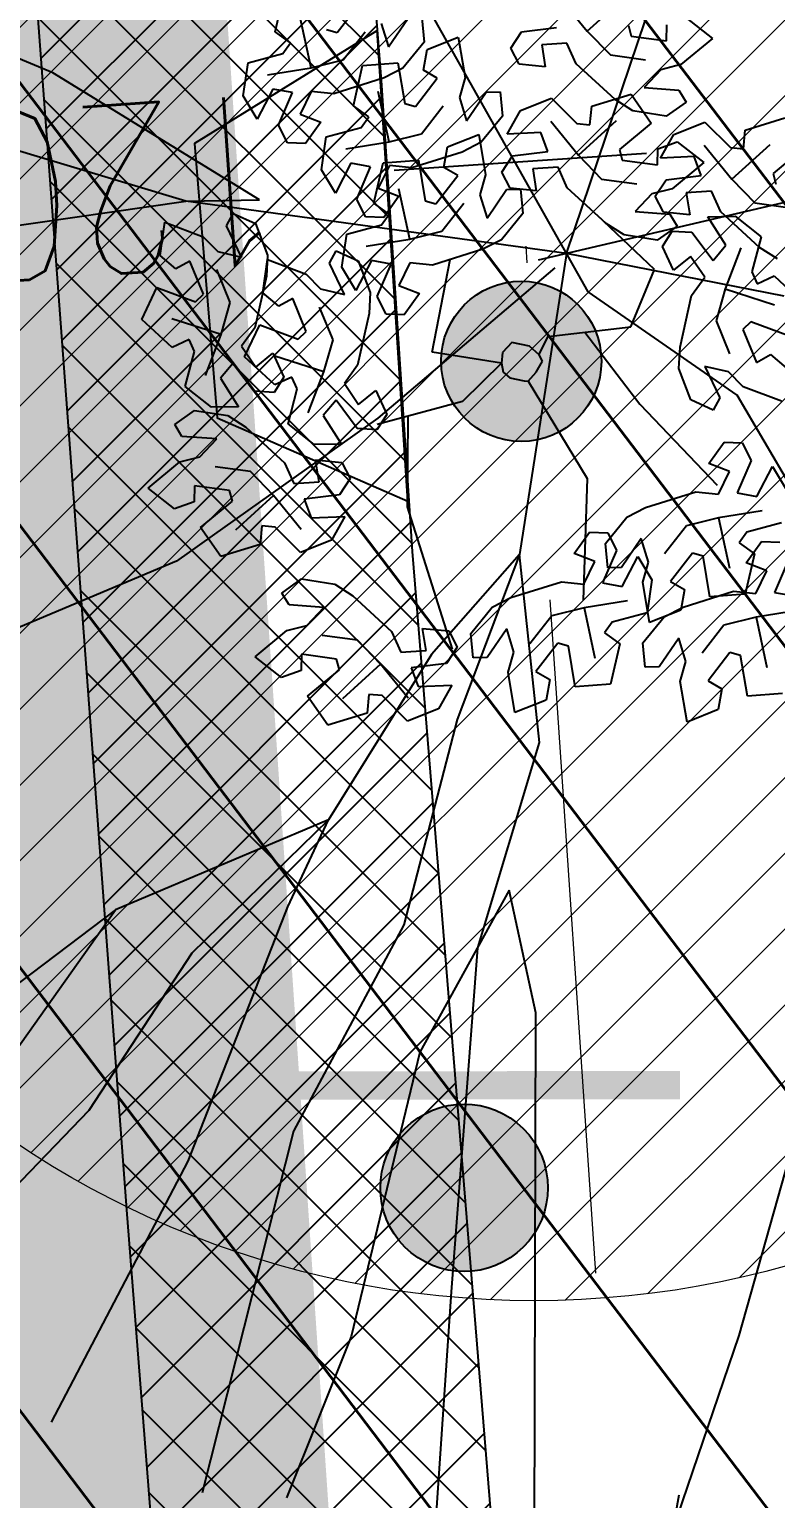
# Model space of a CAD drawing. Extents: x 352140 to 354978, y 6304672 to 6307963.
# Drawn here: x 352314.11 to 352318.53, y 6305454.77 to 6305463.47 of the extents above; entities that cross this region are included whole.
import ezdxf

# ---------------------------------------------------------------- set-up
doc = ezdxf.new("R2010")
doc.units = 0
for name, pattern in [('CONTINUOS', [0]), ('DASHDOTX2', [2, 1, -0.5, 0, -0.5]), ('DASHED', [19.05, 12.7, -6.35])]:
    doc.linetypes.add(name, pattern=pattern)
doc.layers.get('0').update_dxf_attribs({"linetype": 'CONTINUOUS'})
for name, color, linetype in [('00-S2_ALL AREA APORTANTES', 150, 'CONTINUOUS'), ('00_Demarc_Señal Proyectada', 1, 'CONTINUOUS'), ('01_Dem Ext_Vereda HC', 1, 'CONTINUOUS'), ('02_Geo ext_Acotamiento', 7, 'CONTINUOUS'), ('03_Pav ext_HCV', 34, 'CONTINUOUS'), ('03_Pav proy_Solera Tipo A', 1, 'CONTINUOUS'), ('1-ARBOLES TRONCO', 20, 'CONTINUOUS'), ('1-CALLE_NOMBRE', 6, 'CONTINUOUS'), ('1-JARDINERA', 7, 'CONTINUOUS'), ('2-ACHURADO PAVIMENTO HORMIGON 3', 8, 'CONTINUOUS'), ('Paisajismo', 253, 'CONTINUOUS'), ('Z-PLATANO ORIENTAL', 253, 'CONTINUOUS')]:
    doc.layers.add(name, color=color, linetype=linetype)
doc.layers.add('0_ASD_TOPOGRAFIA_ELEMENTOS', color=7, linetype='CONTINUOS', lineweight=5, true_color=0xbdbdbd)
doc.layers.add('EJE PROYECTADO', color=7, linetype='DASHDOTX2', lineweight=15)
doc.styles.add('A', font='arial.ttf', dxfattribs={"height": 2})
doc.styles.add('ROMANS', font='romans.shx', dxfattribs={"width": 0.75})
doc.dimstyles.new('Principal', dxfattribs={"dimscale": 0, "dimtxt": 2, "dimasz": 2, "dimexe": 1, "dimexo": 1, "dimtad": 1, "dimrnd": 0.05, "dimzin": 1, "dimtxsty": 'ROMANS', "dimcen": 2.5, "dimclrt": 2, "dimaunit": 2, "dimadec": 0, "dimazin": 0, "dimtfac": 1, "dimtmove": 0, "dimatfit": 3, "dimfxl": 1, "dimfxlon": 1, "dimarcsym": 0})

# ---------------------------------------------------------------- blocks, each defined once
blk = doc.blocks.new('MANZA')
at = {"layer": 'Z-PLATANO ORIENTAL', "color": 9, "linetype": 'Continuous', "true_color": 0xbdbdbd}
for p, q in [((-1.4885, 1.9289), (-1.4377, 2.1688)), ((-1.121, 1.9319), (-0.9944, 2.1007)), ((0.1933, 2.1623), (0.3608, 1.9629)), ((0.3608, 1.9629), (0.5837, 2.1718)), ((-1.2731, 1.719), (-1.3426, 2.0166)), ((-0.8169, 1.8504), (-0.7031, 2.0226)), ((-0.6206, 2.0258), (-0.6049, 1.8823)), ((0.8306, 1.9124), (0.8305, 2.0074)), ((0.9454, 2.0516), (1.1042, 1.9312)), ((-1.4885, 1.9289), (-1.4885, 1.9289)), ((-1.3966, 1.8661), (-1.4885, 1.9289)), ((-1.1844, 1.9489), (-1.121, 1.9319)), ((-1.0831, 1.7696), (-0.9563, 1.9384)), ((-0.8614, 1.9888), (-0.8169, 1.8504)), ((-0.5875, 1.8384), (-0.4038, 1.9157)), ((-0.4038, 1.9157), (-0.3596, 1.6758)), ((-0.0917, 1.8553), (-0.0293, 1.9534)), ((-0.0293, 1.9534), (0.1783, 1.9819)), ((-0.0293, 1.9534), (-0.0293, 1.9534)), ((0.3608, 1.9629), (0.4996, 1.8237)), ((0.6042, 2.001), (0.6211, 1.9376)), ((0.6211, 1.9376), (0.8306, 1.9124)), ((1.1042, 1.9312), (0.9186, 1.773)), ((-1.4409, 1.8021), (-1.3966, 1.8661)), ((-0.6049, 1.8823), (-0.7283, 1.7251)), ((-0.6067, 1.7167), (-0.5875, 1.8384)), ((-0.0409, 1.7602), (-0.0917, 1.8553)), ((0.241, 1.8899), (0.0922, 1.8775)), ((0.0922, 1.8775), (0.1145, 1.7476)), ((0.298, 1.7688), (0.241, 1.8899)), ((-1.6721, 1.5473), (-1.6467, 1.7432)), ((-1.6467, 1.7432), (-1.4409, 1.8021)), ((-1.2731, 1.719), (-1.0831, 1.7696)), ((-0.9675, 1.7375), (-0.7587, 1.7575)), ((-0.7587, 1.7575), (-0.7143, 1.5176)), ((0.1145, 1.7476), (-0.0409, 1.7602)), ((0.532, 1.5606), (0.298, 1.7688)), ((0.4996, 1.8237), (0.7091, 1.7982)), ((0.9186, 1.773), (0.8003, 1.7413)), ((-1.5295, 1.6737), (-1.2731, 1.719)), ((-0.8391, 1.6662), (-1.1364, 1.5676)), ((-1.0184, 1.4976), (-0.9675, 1.7375)), ((-0.7283, 1.7251), (-0.8391, 1.6662)), ((-0.6509, 1.5006), (-0.5243, 1.6694)), ((-0.5243, 1.6694), (-0.6067, 1.7167)), ((-0.3596, 1.6758), (-0.3913, 1.5575)), ((0.8003, 1.7413), (0.7026, 1.6335)), ((-1.4979, 1.5893), (-1.5866, 1.4104)), ((-1.3808, 1.5705), (-1.4979, 1.5893)), ((-1.4599, 1.3765), (-1.3808, 1.5705)), ((-1.2698, 1.5788), (-1.3334, 1.4438)), ((-1.1364, 1.5676), (-1.2698, 1.5788)), ((-0.803, 1.2877), (-0.8725, 1.5853)), ((-0.3468, 1.4191), (-0.233, 1.5913)), ((-0.233, 1.5913), (-0.1505, 1.5945)), ((-0.1505, 1.5945), (-0.1347, 1.451)), ((0.3937, 1.5185), (0.6269, 1.5944)), ((0.6269, 1.5944), (0.7486, 1.4235)), ((0.7026, 1.6335), (0.9087, 1.621)), ((0.9087, 1.621), (0.9527, 1.5512)), ((-1.5866, 1.4104), (-1.6721, 1.5473)), ((-1.0184, 1.4976), (-1.0184, 1.4976)), ((-0.9265, 1.4348), (-1.0184, 1.4976)), ((-0.7143, 1.5176), (-0.6509, 1.5006)), ((-0.613, 1.3383), (-0.4862, 1.507)), ((-0.3913, 1.5575), (-0.3468, 1.4191)), ((-0.1044, 1.3443), (-0.0285, 1.4867)), ((-0.0285, 1.4867), (0.1538, 1.5627)), ((0.1538, 1.5627), (0.3077, 1.4138)), ((0.3853, 1.4075), (0.3937, 1.5185)), ((0.3937, 1.5185), (0.3937, 1.5185)), ((0.6385, 1.4941), (0.532, 1.5606)), ((0.8363, 1.4658), (0.6385, 1.4941)), ((0.9527, 1.5512), (0.8363, 1.4658)), ((-1.3334, 1.4438), (-1.2098, 1.3982)), ((-1.2098, 1.3982), (-1.2984, 1.2698)), ((-0.9708, 1.3708), (-0.9265, 1.4348)), ((-0.1347, 1.451), (-0.2582, 1.2939)), ((0.1522, 1.4264), (0.3197, 1.227)), ((0.3077, 1.4138), (0.3853, 1.4075)), ((0.3197, 1.227), (0.5426, 1.436)), ((0.7486, 1.4235), (0.5631, 1.2651)), ((0.883, 1.3592), (1.0653, 1.4351)), ((1.0653, 1.4351), (1.2192, 1.2863)), ((1.3052, 1.391), (1.5384, 1.4669)), ((-1.4599, 1.3765), (-1.4599, 1.3765)), ((-1.4062, 1.2734), (-1.4599, 1.3765)), ((-1.202, 1.116), (-1.1766, 1.3119)), ((-1.1766, 1.3119), (-0.9708, 1.3708)), ((-0.803, 1.2877), (-0.613, 1.3383)), ((-0.4568, 1.2636), (-0.2731, 1.3409)), ((-0.2731, 1.3409), (-0.2289, 1.101)), ((0.095, 1.3569), (-0.1044, 1.3443)), ((0.1372, 1.246), (0.095, 1.3569)), ((0.7894, 1.2715), (0.9043, 1.3157)), ((0.8072, 1.2167), (0.883, 1.3592)), ((0.9043, 1.3157), (1.0631, 1.1953)), ((1.2312, 1.0994), (1.4541, 1.3084)), ((1.2968, 1.28), (1.3052, 1.391)), ((1.3052, 1.391), (1.3052, 1.391)), ((-1.2984, 1.2698), (-1.4062, 1.2734)), ((-1.0594, 1.2424), (-0.803, 1.2877)), ((-0.369, 1.2348), (-0.6663, 1.1363)), ((-0.476, 1.1419), (-0.4568, 1.2636)), ((-0.2582, 1.2939), (-0.369, 1.2348)), ((-0.0704, 1.2175), (0.1372, 1.246)), ((0.3197, 1.227), (0.4585, 1.0878)), ((0.5631, 1.2651), (0.58, 1.2017)), ((0.7895, 1.1765), (0.7894, 1.2715)), ((1.0065, 1.2293), (0.8072, 1.2167)), ((1.0487, 1.1185), (1.0065, 1.2293)), ((1.0638, 1.2989), (1.2312, 1.0994)), ((1.2192, 1.2863), (1.2968, 1.28)), ((1.6601, 1.296), (1.4746, 1.1375)), ((-1.0278, 1.1581), (-1.1165, 0.9791)), ((-0.9107, 1.1392), (-1.0278, 1.1581)), ((-0.9898, 0.9452), (-0.9107, 1.1392)), ((-0.8877, 0.9227), (-0.8369, 1.1627)), ((-0.7997, 1.1475), (-0.8633, 1.0125)), ((-0.8369, 1.1627), (-0.628, 1.1826)), ((-0.6663, 1.1363), (-0.7997, 1.1475)), ((-0.628, 1.1826), (-0.5836, 0.9427)), ((-0.3936, 1.0945), (-0.476, 1.1419)), ((-0.1328, 1.1194), (-0.0704, 1.2175)), ((-0.0704, 1.2175), (-0.0704, 1.2175)), ((0.1999, 1.1541), (0.0511, 1.1416)), ((0.0511, 1.1416), (0.0734, 1.0117)), ((0.2569, 1.0329), (0.1999, 1.1541)), ((0.58, 1.2017), (0.7895, 1.1765)), ((1.0631, 1.1953), (0.8775, 1.0371)), ((1.4746, 1.1375), (1.4916, 1.0742)), ((-1.1165, 0.9791), (-1.202, 1.116)), ((-0.5202, 0.9257), (-0.3936, 1.0945)), ((-0.2289, 1.101), (-0.2606, 0.9827)), ((-0.082, 1.0243), (-0.1328, 1.1194)), ((0.4585, 1.0878), (0.668, 1.0623)), ((0.7787, 0.9919), (0.8411, 1.0899)), ((0.8411, 1.0899), (1.0487, 1.1185)), ((0.8411, 1.0899), (0.8411, 1.0899)), ((1.2312, 1.0994), (1.37, 0.9602)), ((-0.8633, 1.0125), (-0.7397, 0.9668)), ((-0.7397, 0.9668), (-0.8283, 0.8385)), ((-0.6723, 0.7129), (-0.7418, 1.0104)), ((-0.2606, 0.9827), (-0.2161, 0.8442)), ((-0.2161, 0.8442), (-0.1023, 1.0165)), ((-0.1023, 1.0165), (-0.0198, 1.0197)), ((0.0734, 1.0117), (-0.082, 1.0243)), ((-0.0198, 1.0197), (-0.0041, 0.8761)), ((0.4908, 0.8248), (0.2569, 1.0329)), ((0.7592, 1.0054), (0.6615, 0.8976)), ((0.8775, 1.0371), (0.7592, 1.0054)), ((0.8295, 0.8967), (0.7787, 0.9919)), ((1.1114, 1.0265), (0.9627, 1.0141)), ((0.9627, 1.0141), (0.985, 0.8842)), ((1.1684, 0.9054), (1.1114, 1.0265)), ((1.37, 0.9602), (1.5795, 0.9348)), ((-0.9898, 0.9452), (-0.9898, 0.9452)), ((-0.9361, 0.8421), (-0.9898, 0.9452)), ((-0.7958, 0.86), (-0.8877, 0.9227)), ((-0.8877, 0.9227), (-0.8877, 0.9227)), ((-0.5836, 0.9427), (-0.5202, 0.9257)), ((-0.4823, 0.7635), (-0.3555, 0.9322)), ((-0.0041, 0.8761), (-0.1275, 0.719)), ((0.7814, 0.5566), (0.4386, 0.8715)), ((0.6615, 0.8976), (0.8676, 0.8852)), ((0.985, 0.8842), (0.8295, 0.8967)), ((0.8676, 0.8852), (0.9116, 0.8153)), ((1.0921, 0.8738), (1.2534, 0.8794)), ((1.2026, 0.7075), (1.0921, 0.8738)), ((1.4024, 0.6972), (1.1684, 0.9054)), ((1.2534, 0.8794), (1.4103, 0.7594)), ((-2.1502, 0.5925), (-2.1253, 0.7902)), ((-2.1253, 0.7902), (-1.8955, 0.7085)), ((-1.759, 0.7759), (-1.7205, 0.8489)), ((-1.7205, 0.8489), (-1.5884, 0.7908)), ((-1.5884, 0.7908), (-1.514, 0.6054)), ((-1.0459, 0.7371), (-0.8401, 0.7959)), ((-0.8283, 0.8385), (-0.9361, 0.8421)), ((-0.8401, 0.7959), (-0.7958, 0.86)), ((0.5974, 0.7583), (0.4908, 0.8248)), ((0.9116, 0.8153), (0.7952, 0.7299)), ((0.8262, 0.6945), (0.8831, 0.786)), ((0.8831, 0.786), (0.9993, 0.781)), ((-1.8955, 0.7085), (-1.8089, 0.6219)), ((-1.6668, 0.5913), (-1.759, 0.7759)), ((-1.0713, 0.5412), (-1.0459, 0.7371)), ((-0.9287, 0.6676), (-0.6723, 0.7129)), ((-0.6723, 0.7129), (-0.4823, 0.7635)), ((-0.1275, 0.719), (-0.2383, 0.66)), ((0.7952, 0.7299), (0.5974, 0.7583)), ((0.9993, 0.781), (1.1278, 0.6155)), ((0.9993, 0.781), (0.9993, 0.781)), ((1.1278, 0.6155), (1.2026, 0.7075)), ((1.4103, 0.7594), (1.3584, 0.5517)), ((1.5089, 0.6307), (1.4024, 0.6972)), ((-1.8089, 0.6219), (-1.6668, 0.5913)), ((-1.1462, 0.5643), (-1.1077, 0.6373)), ((-1.1077, 0.6373), (-0.9755, 0.5792)), ((-0.2383, 0.66), (-0.5356, 0.5615)), ((0.893, 0.5536), (0.8262, 0.6945)), ((0.9943, 0.6378), (0.893, 0.5536)), ((1.0795, 0.5152), (0.9943, 0.6378)), ((1.2915, 0.6926), (1.2025, 0.4479)), ((-2.0545, 0.515), (-2.1502, 0.5925)), ((-1.9723, 0.5626), (-2.0545, 0.515)), ((-1.8894, 0.3686), (-1.9723, 0.5626)), ((-1.5374, 0.3809), (-1.5125, 0.5786)), ((-1.514, 0.6054), (-1.5183, 0.4799)), ((-1.5125, 0.5786), (-1.2827, 0.4969)), ((-1.0539, 0.3797), (-1.1462, 0.5643)), ((-0.9858, 0.4043), (-1.0713, 0.5412)), ((-0.8971, 0.5832), (-0.9858, 0.4043)), ((-0.9755, 0.5792), (-0.9012, 0.3938)), ((-0.78, 0.5643), (-0.8971, 0.5832)), ((-0.8591, 0.3703), (-0.78, 0.5643)), ((-0.669, 0.5727), (-0.7326, 0.4376)), ((-0.5356, 0.5615), (-0.669, 0.5727)), ((-0.5283, 0.0453), (-0.4301, 0.5964)), ((0.6468, 0.2156), (0.7814, 0.5566)), ((1.3584, 0.5517), (1.3917, 0.4814)), ((1.3917, 0.4814), (1.492, 0.5296)), ((1.492, 0.5296), (1.6744, 0.3656)), ((1.492, 0.5296), (1.492, 0.5296)), ((-1.7299, 0.3203), (-1.8126, 0.5145)), ((-1.5183, 0.4799), (-1.5816, 0.1732)), ((-1.2827, 0.4969), (-1.1961, 0.4103)), ((-0.7326, 0.4376), (-0.609, 0.392)), ((1.0031, 0.4052), (1.0795, 0.5152)), ((1.2025, 0.4479), (1.1514, 0.2581)), ((1.2025, 0.4479), (1.495, 0.3594)), ((-2.2529, 0.2129), (-2.1658, 0.4037)), ((-2.1658, 0.4037), (-1.9358, 0.3222)), ((-1.9358, 0.3222), (-1.8894, 0.3686)), ((-1.4416, 0.3034), (-1.5374, 0.3809)), ((-1.3594, 0.351), (-1.4416, 0.3034)), ((-1.2765, 0.157), (-1.3594, 0.351)), ((-1.1961, 0.4103), (-1.0539, 0.3797)), ((-0.9012, 0.3938), (-0.9055, 0.2683)), ((-0.8054, 0.2672), (-0.8591, 0.3703)), ((-0.8591, 0.3703), (-0.8591, 0.3703)), ((-0.609, 0.392), (-0.6976, 0.2636)), ((0.9398, 0.0986), (1.0031, 0.4052)), ((-1.7811, 0.1305), (-1.7299, 0.3203)), ((-1.1171, 0.1087), (-1.1998, 0.3029)), ((-0.9055, 0.2683), (-0.9688, -0.0384)), ((-0.6976, 0.2636), (-0.8054, 0.2672)), ((-2.0705, 0.0488), (-2.2529, 0.2129)), ((-1.7811, 0.1305), (-2.0735, 0.2191)), ((-1.6401, 0.0013), (-1.5529, 0.1921)), ((-1.5529, 0.1921), (-1.3229, 0.1107)), ((0.1572, 0.15), (0.6468, 0.2156)), ((0.3753, 0.1792), (0.708, -0.2434)), ((1.1514, 0.2581), (1.2341, 0.0639)), ((1.3572, 0.2562), (1.3108, 0.2098)), ((1.3108, 0.2098), (1.3937, 0.0158)), ((1.5872, 0.1747), (1.3572, 0.2562)), ((-1.9703, 0.0971), (-2.0705, 0.0488)), ((-1.9369, 0.0267), (-1.9703, 0.0971)), ((-1.8701, -0.1142), (-1.7811, 0.1305)), ((-1.5816, 0.1732), (-1.6581, 0.0632)), ((-1.3229, 0.1107), (-1.2765, 0.157)), ((-1.1682, -0.0811), (-1.1171, 0.1087)), ((-0.0569, 0.1111), (-0.1111, 0.0515)), ((0.0471, 0.0912), (-0.0569, 0.1111)), ((0.105, 0.0406), (0.0471, 0.0912)), ((0.1048, 0.0403), (0.1572, 0.15)), ((0.9355, -0.0269), (0.9398, 0.0986)), ((-2.0705, 0.0488), (-2.0705, 0.0488)), ((-1.9889, -0.181), (-1.9369, 0.0267)), ((-1.6581, 0.0632), (-1.5729, -0.0594)), ((-1.4577, -0.1628), (-1.6401, 0.0013)), ((-1.5729, -0.0594), (-1.4716, 0.0249)), ((-1.4716, 0.0249), (-1.4047, -0.116)), ((-1.1682, -0.0811), (-1.4607, 0.0075)), ((-0.1157, -0.0121), (-0.5283, 0.0453)), ((-0.1111, 0.0515), (-0.1157, -0.0121)), ((0.0906, -0.0636), (0.1269, 0.0026)), ((0.1269, 0.0026), (0.105, 0.0406)), ((1.3937, 0.0158), (1.4759, 0.0634)), ((1.4759, 0.0634), (1.5717, -0.014)), ((-1.7063, -0.0371), (-1.7812, -0.129)), ((-1.5778, -0.2026), (-1.7063, -0.0371)), ((-1.2572, -0.3258), (-1.1682, -0.0811)), ((-0.9688, -0.0384), (-1.0452, -0.1483)), ((-0.1157, -0.0121), (-0.3446, -0.2434)), ((-0.1157, -0.0121), (-0.1055, -0.0659)), ((-0.1055, -0.0659), (-0.0655, -0.0987)), ((0.0436, -0.1171), (0.0906, -0.0636)), ((1.0098, -0.2124), (0.9355, -0.0269)), ((1.0882, -0.0128), (1.1805, -0.1975)), ((1.2304, -0.0435), (1.0882, -0.0128)), ((1.317, -0.1301), (1.2304, -0.0435)), ((-1.7812, -0.129), (-1.6706, -0.2954)), ((-1.4047, -0.116), (-1.4617, -0.2076)), ((-1.3574, -0.1145), (-1.4577, -0.1628)), ((-1.4577, -0.1628), (-1.4577, -0.1628)), ((-1.3241, -0.1849), (-1.3574, -0.1145)), ((-1.0452, -0.1483), (-0.96, -0.271)), ((-0.0655, -0.0987), (0.0186, -0.1148)), ((0.0186, -0.1148), (0.0436, -0.1171)), ((0.0436, -0.1171), (0.4018, -0.6891)), ((1.5468, -0.2117), (1.317, -0.1301)), ((-1.8319, -0.3009), (-1.9889, -0.181)), ((-1.5778, -0.2026), (-1.5778, -0.2026)), ((-1.4617, -0.2076), (-1.5778, -0.2026)), ((-1.376, -0.3926), (-1.3241, -0.1849)), ((-1.0935, -0.2486), (-1.1683, -0.3406)), ((-0.965, -0.4142), (-1.0935, -0.2486)), ((-0.96, -0.271), (-0.8587, -0.1867)), ((-0.8587, -0.1867), (-0.7919, -0.3276)), ((-0.3446, -0.2434), (-0.8466, -0.3875)), ((0.708, -0.2434), (1.173, -0.7153)), ((1.142, -0.2705), (1.0098, -0.2124)), ((1.1805, -0.1975), (1.142, -0.2705)), ((-2.0471, -0.4067), (-1.9307, -0.3212)), ((-1.9307, -0.3212), (-1.7329, -0.3496)), ((-1.6706, -0.2954), (-1.8319, -0.3009)), ((-1.1683, -0.3406), (-1.0578, -0.5069)), ((-0.7919, -0.3276), (-0.8488, -0.4192)), ((-0.6657, -0.3356), (-0.6628, -0.8727)), ((-2.0031, -0.4765), (-2.0471, -0.4067)), ((-1.7329, -0.3496), (-1.6264, -0.4161)), ((-1.6264, -0.4161), (-1.3924, -0.6242)), ((-1.2191, -0.5125), (-1.376, -0.3926)), ((-0.965, -0.4142), (-0.965, -0.4142)), ((-0.8488, -0.4192), (-0.965, -0.4142)), ((-1.797, -0.4889), (-2.0031, -0.4765)), ((-1.8947, -0.5967), (-1.797, -0.4889)), ((-1.0578, -0.5069), (-1.2191, -0.5125)), ((1.1213, -0.5874), (1.21, -0.459)), ((1.21, -0.459), (1.3177, -0.4626)), ((1.3177, -0.4626), (1.3715, -0.5657)), ((-2.013, -0.6284), (-1.8947, -0.5967)), ((-1.2089, -0.6031), (-1.0535, -0.6156)), ((-1.1866, -0.7329), (-1.2089, -0.6031)), ((1.245, -0.633), (1.1213, -0.5874)), ((1.3715, -0.5657), (1.2924, -0.7597)), ((1.3715, -0.5657), (1.3715, -0.5657)), ((1.4094, -0.7786), (1.4982, -0.5996)), ((1.4982, -0.5996), (1.5837, -0.7365)), ((-2.1986, -0.7866), (-2.013, -0.6284)), ((-1.594, -0.6791), (-1.8035, -0.6536)), ((-1.4552, -0.8183), (-1.594, -0.6791)), ((-1.3924, -0.6242), (-1.3354, -0.7454)), ((-1.0535, -0.6156), (-1.0027, -0.7107)), ((0.4018, -0.6891), (0.3898, -1.4103)), ((1.1814, -0.768), (1.245, -0.633)), ((-1.925, -0.7678), (-1.9249, -0.8628)), ((-1.7155, -0.793), (-1.925, -0.7678)), ((-1.3354, -0.7454), (-1.1866, -0.7329)), ((-1.0027, -0.7107), (-1.0651, -0.8088)), ((0.7507, -0.8554), (1.0479, -0.7568)), ((1.0479, -0.7568), (1.1814, -0.768)), ((1.2924, -0.7597), (1.4094, -0.7786)), ((-2.0398, -0.907), (-2.1986, -0.7866)), ((-1.9249, -0.8628), (-2.0398, -0.907)), ((-1.8841, -1.0149), (-1.6986, -0.8564)), ((-1.6986, -0.8564), (-1.7155, -0.793)), ((-1.4552, -0.8183), (-1.6781, -1.0273)), ((-1.2877, -1.0177), (-1.4552, -0.8183)), ((-1.0651, -0.8088), (-1.2727, -0.8373)), ((-1.2727, -0.8373), (-1.2305, -0.9482)), ((-1.0651, -0.8088), (-1.0651, -0.8088)), ((0.6399, -0.9144), (0.7507, -0.8554)), ((1.4411, -0.8629), (1.1846, -0.9082)), ((-1.2305, -0.9482), (-1.0311, -0.9356)), ((-1.0311, -0.9356), (-1.107, -1.078)), ((-0.6628, -0.8727), (-0.3814, -1.7122)), ((0.5164, -1.0715), (0.6399, -0.9144)), ((1.1846, -0.9082), (0.9947, -0.9588)), ((1.1846, -0.9082), (1.2542, -1.2058)), ((1.5583, -0.9324), (1.3524, -0.9913)), ((-1.7624, -1.1857), (-1.8841, -1.0149)), ((-1.5208, -0.9989), (-1.5292, -1.1098)), ((-1.4432, -1.0052), (-1.5208, -0.9989)), ((-1.2893, -1.154), (-1.4432, -1.0052)), ((0.3322, -1.1334), (0.4208, -1.005)), ((0.4208, -1.005), (0.5286, -1.0086)), ((0.5286, -1.0086), (0.5823, -1.1117)), ((0.7284, -1.0396), (0.6147, -1.2118)), ((0.773, -1.178), (0.7284, -1.0396)), ((0.9947, -0.9588), (0.8678, -1.1275)), ((1.3524, -0.9913), (1.3082, -1.0553)), ((1.3526, -1.1728), (1.4412, -1.0445)), ((1.4412, -1.0445), (1.549, -1.048)), ((-1.5292, -1.1098), (-1.7624, -1.1857)), ((-1.5292, -1.1098), (-1.5292, -1.1098)), ((-1.107, -1.078), (-1.2893, -1.154)), ((0.5823, -1.1117), (0.5032, -1.3057)), ((0.5322, -1.215), (0.5164, -1.0715)), ((0.5823, -1.1117), (0.5823, -1.1117)), ((1.0326, -1.1211), (0.906, -1.2899)), ((1.0959, -1.1381), (1.0326, -1.1211)), ((1.3082, -1.0553), (1.4001, -1.1181)), ((1.4001, -1.1181), (1.3492, -1.358)), ((1.4001, -1.1181), (1.4001, -1.1181)), ((0.4558, -1.179), (0.3322, -1.1334)), ((0.3922, -1.3141), (0.4558, -1.179)), ((0.6147, -1.2118), (0.5322, -1.215)), ((0.6203, -1.3246), (0.7091, -1.1457)), ((0.7091, -1.1457), (0.7945, -1.2826)), ((0.7413, -1.2963), (0.773, -1.178)), ((1.1404, -1.378), (1.0959, -1.1381)), ((1.4762, -1.2185), (1.3526, -1.1728)), ((1.4126, -1.3535), (1.4762, -1.2185)), ((1.6027, -1.1511), (1.5236, -1.3452)), ((-0.0384, -1.4014), (0.2588, -1.3029)), ((0.2588, -1.3029), (0.3922, -1.3141)), ((0.5032, -1.3057), (0.6203, -1.3246)), ((0.7855, -1.5362), (0.7413, -1.2963)), ((0.7945, -1.2826), (0.7692, -1.4785)), ((0.906, -1.2899), (0.9883, -1.3372)), ((-1.3971, -1.3958), (-1.2806, -1.3104)), ((-1.2806, -1.3104), (-1.0828, -1.3388)), ((-1.0828, -1.3388), (-0.9763, -1.4053)), ((0.9883, -1.3372), (0.9691, -1.4589)), ((0.982, -1.4408), (1.2792, -1.3423)), ((1.3492, -1.358), (1.1404, -1.378)), ((1.2792, -1.3423), (1.4126, -1.3535)), ((1.5236, -1.3452), (1.6407, -1.364)), ((-1.353, -1.4657), (-1.3971, -1.3958)), ((-1.147, -1.4781), (-1.353, -1.4657)), ((-1.2446, -1.5859), (-1.147, -1.4781)), ((-0.9763, -1.4053), (-0.7424, -1.6134)), ((-0.2727, -1.6175), (-0.1493, -1.4604)), ((-0.1493, -1.4604), (-0.0384, -1.4014)), ((0.3955, -1.4543), (0.2055, -1.5049)), ((0.6519, -1.409), (0.3955, -1.4543)), ((0.3955, -1.4543), (0.465, -1.7518)), ((0.7692, -1.4785), (0.5633, -1.5373)), ((0.9691, -1.4589), (0.7855, -1.5362)), ((0.8711, -1.4998), (0.982, -1.4408)), ((1.6723, -1.4484), (1.4159, -1.4937)), ((0.2055, -1.5049), (0.0787, -1.6736)), ((0.5633, -1.5373), (0.519, -1.6014)), ((0.7477, -1.6569), (0.8711, -1.4998)), ((1.226, -1.5443), (1.0991, -1.713)), ((1.4159, -1.4937), (1.226, -1.5443)), ((1.4159, -1.4937), (1.4854, -1.7912)), ((-1.5486, -1.7758), (-1.363, -1.6176)), ((-1.363, -1.6176), (-1.2446, -1.5859)), ((-0.9439, -1.6683), (-1.1535, -1.6428)), ((-0.7424, -1.6134), (-0.6854, -1.7346)), ((-0.5589, -1.5922), (-0.4034, -1.6048)), ((-0.5366, -1.7221), (-0.5589, -1.5922)), ((-0.4034, -1.6048), (-0.3526, -1.6999)), ((-0.257, -1.7611), (-0.2727, -1.6175)), ((-0.0607, -1.5856), (-0.1745, -1.7579)), ((-0.0162, -1.7241), (-0.0607, -1.5856)), ((0.519, -1.6014), (0.611, -1.6641)), ((0.9597, -1.6251), (0.8459, -1.7973)), ((1.0043, -1.7635), (0.9597, -1.6251)), ((-0.8052, -1.8075), (-0.9439, -1.6683)), ((-0.6854, -1.7346), (-0.5366, -1.7221)), ((-0.3526, -1.6999), (-0.4151, -1.798)), ((-0.0479, -1.8424), (-0.0162, -1.7241)), ((0.2434, -1.6671), (0.1168, -1.8359)), ((0.3068, -1.6841), (0.2434, -1.6671)), ((0.3513, -1.924), (0.3068, -1.6841)), ((0.611, -1.6641), (0.5601, -1.9041)), ((0.611, -1.6641), (0.611, -1.6641)), ((0.7634, -1.8005), (0.7477, -1.6569)), ((1.2638, -1.7065), (1.1372, -1.8753)), ((1.3272, -1.7235), (1.2638, -1.7065)), ((1.3717, -1.9635), (1.3272, -1.7235)), ((-1.3898, -1.8962), (-1.5486, -1.7758)), ((-1.275, -1.757), (-1.2748, -1.852)), ((-1.0655, -1.7822), (-1.275, -1.757)), ((-1.0485, -1.8456), (-1.0655, -1.7822)), ((-0.8052, -1.8075), (-1.0281, -2.0165)), ((-0.6377, -2.0069), (-0.8052, -1.8075)), ((-0.4151, -1.798), (-0.6227, -1.8265)), ((-0.6227, -1.8265), (-0.5804, -1.9373)), ((-0.4151, -1.798), (-0.4151, -1.798)), ((-0.1745, -1.7579), (-0.257, -1.7611)), ((0.8459, -1.7973), (0.7634, -1.8005)), ((0.9726, -1.8818), (1.0043, -1.7635)), ((-1.2748, -1.852), (-1.3898, -1.8962)), ((-1.2341, -2.004), (-1.0485, -1.8456)), ((-0.0037, -2.0822), (-0.0479, -1.8424)), ((0.1168, -1.8359), (0.1992, -1.8833)), ((0.1992, -1.8833), (0.18, -2.0049)), ((0.5601, -1.9041), (0.3513, -1.924)), ((1.0167, -2.1217), (0.9726, -1.8818)), ((1.1372, -1.8753), (1.2196, -1.9227)), ((-0.8708, -1.988), (-0.8791, -2.099)), ((-0.7932, -1.9943), (-0.8708, -1.988)), ((-0.6393, -2.1432), (-0.7932, -1.9943)), ((-0.5804, -1.9373), (-0.3811, -1.9247)), ((-0.3811, -1.9247), (-0.4569, -2.0672)), ((1.2196, -1.9227), (1.2004, -2.0444)), ((1.5805, -1.9435), (1.3717, -1.9635)), ((-1.1124, -2.1749), (-1.2341, -2.004)), ((-0.4569, -2.0672), (-0.6393, -2.1432)), ((0.18, -2.0049), (-0.0037, -2.0822)), ((1.2004, -2.0444), (1.0167, -2.1217)), ((-0.8791, -2.099), (-1.1124, -2.1749)), ((-0.8791, -2.099), (-0.8791, -2.099))]:
    blk.add_line(p, q, dxfattribs=at)
blk = doc.blocks.new('*U869')
h = blk.add_hatch(color=256)
edge = h.paths.add_edge_path()
edge.add_ellipse((0, 0), major_axis=(-0.419, 0.419), ratio=1, start_angle=0, end_angle=360)
at = {"const_width": 0.2}
blk.add_lwpolyline([(-1.528, -0.727), (1.686, -0.723)], dxfattribs=at)
blk.add_ellipse((0, 0), major_axis=(-0.419, 0.419), ratio=1, start_param=3.927291289987745, end_param=10.21047659716733)
blk = doc.blocks.new('*U962')
at = {"layer": 'EJE PROYECTADO', "color": 7, "linetype": 'DASHDOTX2', "lineweight": 15, "ltscale": 4}
blk.add_line((352325.1597, 6305342.9648), (352312.3405, 6305531.4767), dxfattribs=at)
blk = doc.blocks.new('sta_tic')
blk.add_line((0, -1.5), (0, 1.5))
blk = doc.blocks.new('*D1320')
at = {"layer": '02_Geo ext_Acotamiento', "color": 0, "lineweight": -2, "transparency": 16777216}
for p, q in [((352312.4343, 6305482.1201), (352311.4366, 6305482.0523)), ((352319.4276, 6305371.9119), (352312.0033, 6305481.0885)), ((352319.9943, 6305370.9482), (352318.9966, 6305370.8803))]:
    blk.add_line(p, q, dxfattribs=at)
at = {"layer": '02_Geo ext_Acotamiento', "color": 0, "transparency": 16777216}
for points in [[(352312.1696, 6305481.0998), (352311.837, 6305481.0772), (352311.9355, 6305482.0862)], [(352319.5939, 6305371.9232), (352319.2613, 6305371.9006), (352319.4954, 6305370.9142)]]:
    blk.add_solid(points, dxfattribs=at)
at = {"layer": '02_Geo ext_Acotamiento', "color": 2, "transparency": 16777216, "insert": (352316.6211, 6305426.5618), "char_height": 1, "attachment_point": 5, "rotation": 273.89026, "style": 'ROMANS'}
blk.add_mtext('111,45', dxfattribs=at)
blk = doc.blocks.new('*D1321')
at = {"layer": '02_Geo ext_Acotamiento', "color": 0, "lineweight": -2, "transparency": 16777216}
for p, q in [((352318.2701, 6305482.558), (352318.8787, 6305482.5994)), ((352324.3884, 6305394.2065), (352318.4477, 6305481.5678)), ((352324.3465, 6305393.2013), (352324.9551, 6305393.2427))]:
    blk.add_line(p, q, dxfattribs=at)
at = {"layer": '02_Geo ext_Acotamiento', "color": 0, "transparency": 16777216}
for points in [[(352318.614, 6305481.5791), (352318.2814, 6305481.5565), (352318.3798, 6305482.5655)], [(352324.5547, 6305394.2178), (352324.2221, 6305394.1952), (352324.4563, 6305393.2088)]]:
    blk.add_solid(points, dxfattribs=at)
at = {"layer": '02_Geo ext_Acotamiento', "color": 2, "transparency": 16777216, "insert": (352322.3237, 6305437.9487), "char_height": 1, "attachment_point": 5, "rotation": 273.89023, "style": 'ROMANS'}
blk.add_mtext('89,55', dxfattribs=at)
blk = doc.blocks.new('1.0 - LO RECABARREN LOTEO PARQUE - VEGETACION EXISTENTE ETAPA MUNICIPAL__2024')
at = {"layer": 'Paisajismo'}
for p, q in [((352317.2918, 6305462.1467), (352318.0051, 6305464.2566)), ((352317.4196, 6305461.9195), (352316.3674, 6305463.7895)), ((352314.2474, 6305463.2165), (352313.4664, 6305463.5409)), ((352315.4723, 6305462.4642), (352314.2474, 6305463.2165)), ((352315.0366, 6305462.456), (352313.819, 6305462.8207)), ((352317.1255, 6305462.1078), (352319.8255, 6305462.7403)), ((352313.8775, 6305462.2888), (352315.0366, 6305462.456)), ((352315.0366, 6305462.456), (352315.4723, 6305462.4642)), ((352317.2918, 6305462.1467), (352315.0366, 6305462.456)), ((352317.2918, 6305462.1467), (352317.0132, 6305460.3611)), ((352318.5824, 6305461.893), (352317.2918, 6305462.1467)), ((352317.2233, 6305462.0612), (352316.1747, 6305461.1691)), ((352318.3029, 6305461.3062), (352317.4196, 6305461.9195)), ((352319.2035, 6305459.7725), (352318.3029, 6305461.3062)), ((352316.1747, 6305461.1691), (352314.98, 6305460.3227)), ((352317.0132, 6305460.3611), (352316.4917, 6305459.7698)), ((352317.0132, 6305460.3611), (352316.6442, 6305459.385)), ((352317.0132, 6305460.3611), (352317.0132, 6305460.3611)), ((352317.1311, 6305459.2488), (352317.0132, 6305460.3611)), ((352314.98, 6305460.3227), (352314.0191, 6305459.9169)), ((352316.4917, 6305459.7698), (352315.8807, 6305458.7891)), ((352316.6442, 6305459.385), (352316.3282, 6305458.1675)), ((352316.7667, 6305458.0304), (352317.1311, 6305459.2488)), ((352315.8807, 6305458.7891), (352314.6195, 6305458.2553)), ((352315.8807, 6305458.7891), (352315.0723, 6305457.9984)), ((352315.6403, 6305458.2746), (352315.8807, 6305458.7891)), ((352316.9514, 6305458.3723), (352316.4225, 6305457.4135)), ((352317.111, 6305457.6454), (352316.9514, 6305458.3723)), ((352314.6195, 6305458.2553), (352312.9295, 6305456.9826)), ((352313.909, 6305457.2565), (352314.6195, 6305458.2553)), ((352315.0488, 6305456.7671), (352315.6403, 6305458.2746)), ((352316.3282, 6305458.1675), (352315.6734, 6305456.9437)), ((352315.0723, 6305457.9984), (352314.4604, 6305457.0662)), ((352316.6114, 6305455.9922), (352316.7667, 6305458.0304)), ((352317.1014, 6305454.5255), (352317.111, 6305457.6454)), ((352316.4225, 6305457.4135), (352316.0167, 6305455.7271)), ((352314.4604, 6305457.0662), (352313.8429, 6305456.4245)), ((352315.6734, 6305456.9437), (352315.1327, 6305454.8013)), ((352318.656, 6305456.9447), (352318.3141, 6305455.734)), ((352314.2392, 6305455.2191), (352315.0488, 6305456.7671)), ((352316.5126, 6305454.5631), (352316.6114, 6305455.9922)), ((352316.0167, 6305455.7271), (352315.6335, 6305454.771)), ((352318.3141, 6305455.734), (352317.8994, 6305454.5218)), ((352317.958, 6305454.7872), (352317.563, 6305452.5966))]:
    blk.add_line(p, q, dxfattribs=at)

msp = doc.modelspace()

# ---------------------------------------------------------------- hatches: boundary and pattern name
at = {"layer": '00-S2_ALL AREA APORTANTES', "linetype": 'DASHED', "lineweight": 40, "ltscale": 0.25}
h = msp.add_hatch(dxfattribs=at)
h.set_pattern_fill('ANSI31', color=82, scale=0.5, angle=82.24516605)
h.paths.add_polyline_path([(352326.6219, 6305480.0078), (352315.8901, 6305479.278), (352318.4803, 6305441.188), (352329.4756, 6305442.0139)])
h = msp.add_hatch(dxfattribs=at)
h.set_pattern_fill('ANSI31', color=150, scale=0.5, angle=82.24516605)
h.paths.add_polyline_path([(352315.8901, 6305479.278), (352303.4649, 6305478.5148), (352306.0664, 6305440.2556), (352318.4803, 6305441.188)])
at = {"layer": '01_Dem Ext_Vereda HC'}
h = msp.add_hatch(dxfattribs=at)
h.set_pattern_fill('ANSI37', color=256, scale=0.1, style=0)
h.set_pattern_definition([(45, (-2097.35618, 416.16158), (-0.224506403027, 0.224506403027), []), (135, (-2097.35618, 416.16158), (-0.224506403027, -0.224506403027), [])])
edge = h.paths.add_edge_path()
edge.add_line((352324.6267, 6305354.2176), (352323.7538, 6305365.3769))
edge.add_line((352323.7538, 6305365.3769), (352321.9594, 6305388.2883))
edge.add_line((352321.9594, 6305388.2883), (352321.02, 6305399.7356))
edge.add_line((352321.02, 6305399.7356), (352319.7262, 6305417.0104))
edge.add_line((352319.7262, 6305417.0104), (352318.8092, 6305429.3615))
edge.add_line((352318.8092, 6305429.3615), (352318.5786, 6305432.4095))
edge.add_line((352318.5786, 6305432.4095), (352318.5436, 6305432.7871))
edge.add_line((352318.5436, 6305432.7871), (352317.6023, 6305444.3645))
edge.add_line((352317.6023, 6305444.3645), (352316.9477, 6305453.4011))
edge.add_line((352316.9477, 6305453.4011), (352316.3765, 6305460.379))
edge.add_line((352316.3765, 6305460.379), (352316.1928, 6305463.1713))
edge.add_line((352316.1928, 6305463.1713), (352315.8277, 6305467.8277))
edge.add_line((352315.8277, 6305467.8277), (352315.1327, 6305476.7098))
edge.add_line((352315.1327, 6305476.7098), (352314.3995, 6305486.4697))
edge.add_line((352314.3995, 6305486.4697), (352313.7052, 6305495.1448))
edge.add_line((352313.7052, 6305495.1448), (352312.752, 6305507.9856))
edge.add_line((352312.752, 6305507.9856), (352311.9229, 6305518.7511))
edge.add_line((352311.9229, 6305518.7511), (352311.3466, 6305530.8288))
edge.add_line((352311.3466, 6305530.8288), (352311.4195, 6305536.1783))
edge.add_line((352311.4195, 6305536.1783), (352311.0485, 6305538.1915))
edge.add_line((352311.0485, 6305538.1915), (352311.4278, 6305540.6007))
edge.add_line((352311.4278, 6305540.6007), (352312.8706, 6305541.961))
edge.add_line((352312.8706, 6305541.961), (352312.3195, 6305548.0065))
edge.add_line((352312.3195, 6305548.0065), (352310.4907, 6305552.1251))
edge.add_line((352310.4907, 6305552.1251), (352309.8571, 6305554.8005))
edge.add_line((352309.8571, 6305554.8005), (352308.8419, 6305562.0425))
edge.add_line((352308.8419, 6305562.0425), (352307.8405, 6305562.7805))
edge.add_line((352307.8405, 6305562.7805), (352306.9354, 6305569.1377))
edge.add_line((352306.9354, 6305569.1377), (352305.3234, 6305578.1584))
edge.add_line((352305.3234, 6305578.1584), (352304.3547, 6305583.7865))
edge.add_line((352304.3547, 6305583.7865), (352303.2696, 6305583.7297))
edge.add_line((352303.2696, 6305583.7297), (352303.301, 6305583.5002))
edge.add_line((352303.301, 6305583.5002), (352304.5513, 6305576.3294))
edge.add_line((352304.5513, 6305576.3294), (352306.0126, 6305568.0872))
edge.add_line((352306.0126, 6305568.0872), (352306.8647, 6305561.9159))
edge.add_line((352306.8647, 6305561.9159), (352307.7151, 6305555.3225))
edge.add_line((352307.7151, 6305555.3225), (352308.8329, 6305550.6402))
edge.add_line((352308.8329, 6305550.6402), (352310.8845, 6305546.6361))
edge.add_line((352310.8845, 6305546.6361), (352311.4118, 6305543.8774))
edge.add_line((352311.4118, 6305543.8774), (352310.0299, 6305538.7277))
edge.add_line((352310.0299, 6305538.7277), (352309.4795, 6305534.3039))
edge.add_line((352309.4795, 6305534.3039), (352309.4116, 6305528.2022))
edge.add_line((352309.4116, 6305528.2022), (352309.9602, 6305517.5921))
edge.add_line((352309.9602, 6305517.5921), (352310.7318, 6305507.7987))
edge.add_line((352310.7318, 6305507.7987), (352311.5892, 6305496.7346))
edge.add_line((352311.5892, 6305496.7346), (352312.4097, 6305486.1203))
edge.add_line((352312.4097, 6305486.1203), (352313.1744, 6305476.772))
edge.add_line((352313.1744, 6305476.772), (352313.971, 6305466.098))
edge.add_line((352313.971, 6305466.098), (352314.6863, 6305456.4784))
edge.add_line((352314.6863, 6305456.4784), (352315.5799, 6305445.0448))
edge.add_line((352315.5799, 6305445.0448), (352316.3973, 6305434.2974))
edge.add_line((352316.3973, 6305434.2974), (352317.1974, 6305423.9054))
edge.add_line((352317.1974, 6305423.9054), (352317.9588, 6305413.912))
edge.add_line((352317.9588, 6305413.912), (352318.7336, 6305404.1325))
edge.add_line((352318.7336, 6305404.1325), (352319.3187, 6305396.3282))
edge.add_line((352319.3187, 6305396.3282), (352320.0647, 6305387.2542))
edge.add_line((352320.0647, 6305387.2542), (352320.8564, 6305376.5223))
edge.add_line((352320.8564, 6305376.5223), (352321.696, 6305366.337))
edge.add_line((352321.696, 6305366.337), (352322.335, 6305357.95))
edge.add_line((352322.335, 6305357.95), (352322.753, 6305354.269))
edge.add_line((352322.753, 6305354.269), (352323.012, 6305353.793))
edge.add_arc((352326.6047, 6305355.0639), 3.8109, 199.48064, 277.28722)
edge.add_line((352327.0881, 6305351.2838), (352327.1511, 6305351.7819))
edge.add_line((352327.1511, 6305351.7819), (352335.9051, 6305354.5687))
edge.add_line((352335.9051, 6305354.5687), (352346.0273, 6305357.94))
edge.add_line((352346.0273, 6305357.94), (352352.723, 6305360.4452))
edge.add_line((352352.723, 6305360.4452), (352352.409, 6305361.2833))
edge.add_line((352352.409, 6305361.2833), (352346.3781, 6305359.0478))
edge.add_line((352346.3781, 6305359.0478), (352335.6529, 6305355.4697))
edge.add_line((352335.6529, 6305355.4697), (352326.8674, 6305352.6729))
edge.add_line((352326.8674, 6305352.6729), (352325.6496, 6305353.0722))
edge.add_line((352325.6496, 6305353.0722), (352324.6267, 6305354.2176))
at = {"layer": '03_Pav ext_HCV'}
h = msp.add_hatch(dxfattribs=at)
h.set_pattern_fill('SWAMP', color=256, scale=0.025, style=0)
h.set_pattern_definition([(359.999999999, (0, 0), (0.317500000006, 0.5499261309), [0.079375, -0.555625]), (90, (0.0397, -4e-13), (-0.317499999994, 0.549926130908), [0.0396875, -1.06016476181]), (90, (0.0496, -5e-13), (-0.317499999994, 0.549926130908), [0.03175, -1.06810226181]), (90, (0.02977, -3e-13), (-0.317499999994, 0.549926130908), [0.03175, -1.06810226181]), (59.999999999, (0.05953, -6e-13), (-0.317499999563, 0.549926131157), [0.0254, -0.6096]), (119.999999999, (0.01984, -2e-13), (-0.63499999957, 2.56e-10), [0.0254, -0.6096])])
h.paths.add_polyline_path([(352306.265, 6305487.4287), (352306.1428, 6305489.2247), (352313.4202, 6305489.8052), (352310.8663, 6305527.362), (352303.3828, 6305526.864), (352308.5388, 6305451.0433), (352316.0155, 6305451.6398), (352315.622, 6305457.4268), (352313.9359, 6305482.2222), (352306.6585, 6305481.6416), (352306.5363, 6305483.4376), (352306.5145, 6305483.4359), (352306.2651, 6305487.4263)])
h.paths.add_polyline_path([(352323.7055, 6305483.0016), (352317.425, 6305482.5006), (352319.5047, 6305451.9181), (352325.9845, 6305452.4351), (352320.8442, 6305528.026), (352320.8442, 6305528.026), (352314.3586, 6305527.5944), (352316.9094, 6305490.0836), (352323.1898, 6305490.5846), (352323.3121, 6305488.7863), (352323.3305, 6305488.7878), (352323.5115, 6305488.8022), (352323.7827, 6305484.8135), (352323.5832, 6305484.7999), (352323.5834, 6305484.7976)])
at = {"layer": '0_ASD_TOPOGRAFIA_ELEMENTOS'}
h = msp.add_hatch(dxfattribs=at)
h.set_pattern_fill('ANSI31', color=256, scale=0.1)
h.set_pattern_definition([(45, (346014.3242, 6303721.68755), (-0.224506403, 0.224506403), [])])
edge = h.paths.add_edge_path()
edge.add_arc((352317.0984, 6305461.4397), 5.5, 0, 360)
at = {"layer": '1-ARBOLES TRONCO', "linetype": 'Continuous'}
h = msp.add_hatch(color=256, dxfattribs=at)
h.dxf.hatch_style = 1
edge = h.paths.add_edge_path()
edge.add_arc((352317.0235, 6305461.5069), 0.475, 0, 360)
at = {"layer": '2-ACHURADO PAVIMENTO HORMIGON 3'}
h = msp.add_hatch(dxfattribs=at)
h.set_pattern_fill('ANSI31', color=256, scale=0.2)
h.set_pattern_definition([(45, (0, 0), (-0.449012806053, 0.449012806053), [])])
edge = h.paths.add_edge_path()
edge.add_line((352341.0348, 6305348.1793), (352347.0716, 6305350.1967))
edge.add_line((352347.0716, 6305350.1967), (352352.0019, 6305351.9356))
edge.add_line((352352.0019, 6305351.9356), (352360.5127, 6305355.1919))
edge.add_line((352360.5127, 6305355.1919), (352362.0477, 6305355.7931))
edge.add_arc((352331.3532, 6305347.0754), 31.9084, 15.85538, 28.5596)
edge.add_line((352359.379, 6305362.3299), (352358.5919, 6305362.0212))
edge.add_line((352358.5919, 6305362.0212), (352346.5306, 6305357.5022))
edge.add_line((352346.5306, 6305357.5022), (352337.514, 6305354.407))
edge.add_line((352337.514, 6305354.407), (352329.5636, 6305351.852))
edge.add_line((352329.5636, 6305351.852), (352329.4772, 6305351.8215))
edge.add_line((352329.4772, 6305351.8215), (352329.9523, 6305350.4304))
edge.add_line((352329.9523, 6305350.4304), (352327.1134, 6305349.4607))
edge.add_line((352327.1134, 6305349.4607), (352326.6485, 6305350.8217))
edge.add_line((352326.6485, 6305350.8217), (352312.7509, 6305345.9074))
edge.add_arc((211152.5794, 6660793.6905), 382451.7231, 291.658738429, 291.659677842, ccw=False)
edge.add_line((352306.923, 6305343.593), (352300.0479, 6305340.901))
edge.add_arc((352331.3532, 6305347.0754), 31.9084, 191.15723, 191.91256)
edge.add_arc((352331.3532, 6305347.0754), 31.9084, 191.91256, 203.81744)
edge.add_line((352302.1623, 6305334.19), (352309.395, 6305337.044))
edge.add_line((352309.395, 6305337.044), (352316.578, 6305339.886))
edge.add_arc((352317.5365, 6305337.4635), 2.6052, 97.71434, 111.58655, ccw=False)
edge.add_line((352317.1868, 6305340.0451), (352327.4086, 6305343.6779))
edge.add_line((352327.4086, 6305343.6779), (352335.441, 6305346.276))
edge.add_line((352335.441, 6305346.276), (352341.0348, 6305348.1793))
edge = h.paths.add_edge_path()
edge.add_arc((352331.3532, 6305347.0754), 31.9084, 336.67433, 358.2614)
edge.add_line((352363.2469, 6305346.1073), (352363.0887, 6305346.0448))
edge.add_line((352363.0887, 6305346.0448), (352337.01, 6305336.469))
edge.add_line((352337.01, 6305336.469), (352330.9692, 6305334.2265))
edge.add_line((352330.9692, 6305334.2265), (352314.0539, 6305328.0047))
edge.add_line((352314.0539, 6305328.0047), (352311.667, 6305327.111))
edge.add_line((352311.667, 6305327.111), (352307.7332, 6305325.6222))
edge.add_arc((352331.3532, 6305347.0754), 31.9084, 222.2476, 246.48001)
edge.add_line((352318.6196, 6305317.8179), (352334.9092, 6305324.2576))
edge.add_line((352334.9092, 6305324.2576), (352360.6537, 6305334.441))

# ---------------------------------------------------------------- linework, layer by layer
at = {"layer": '01_Dem Ext_Vereda HC', "flags": 128}
msp.add_lwpolyline([(352352.0905, 6305360.2074), (352346.0273, 6305357.94), (352335.9051, 6305354.5687), (352327.1511, 6305351.7819), (352327.0881, 6305351.2838, -0.353169), (352323.012, 6305353.793), (352322.753, 6305354.269), (352322.335, 6305357.95), (352321.696, 6305366.337), (352320.8564, 6305376.5223), (352320.0647, 6305387.2542), (352319.3187, 6305396.3282), (352318.7336, 6305404.1325), (352317.9588, 6305413.912), (352317.1974, 6305423.9054), (352316.3973, 6305434.2974), (352315.5799, 6305445.0448), (352314.6863, 6305456.4784), (352313.971, 6305466.098), (352313.1744, 6305476.772)], format="xyb", dxfattribs=at)
msp.add_lwpolyline([(352315.1327, 6305476.7098), (352315.8277, 6305467.8277), (352316.1928, 6305463.1713), (352316.3765, 6305460.379), (352316.9477, 6305453.4011), (352317.6023, 6305444.3645), (352318.5436, 6305432.7871), (352318.5786, 6305432.4095), (352318.8092, 6305429.3615), (352319.7262, 6305417.0104), (352321.02, 6305399.7356), (352321.9594, 6305388.2883), (352323.7538, 6305365.3769), (352324.6267, 6305354.2176), (352325.6496, 6305353.0722), (352326.8674, 6305352.6729), (352335.6529, 6305355.4697), (352346.3781, 6305359.0478), (352351.7759, 6305361.0471), (352352.409, 6305361.2833), (352352.7232, 6305360.444)], dxfattribs=at)
at = {"layer": '03_Pav proy_Solera Tipo A', "linetype": 'CONTINUOS', "ltscale": 0.1, "const_width": 0.15}
msp.add_lwpolyline([(352313.8137, 6305484.0182), (352315.7441, 6305455.6308)], dxfattribs=at)
at = {"layer": '03_Pav proy_Solera Tipo A', "linetype": 'CONTINUOS', "ltscale": 0.1}
msp.add_lwpolyline([(352315.7441, 6305455.6308, 0.15, 0.15, 0), (352316.0155, 6305451.6398, 0.15, 0.15, 0), (352321.4958, 6305371.0503, 0.15, 0.15, 0.531368), (352322.3559, 6305370.5509, 0.15, 0.15, -0.227417), (352329.7077, 6305370.5772, 0.15, 0.15, 0.695726), (352330.5139, 6305371.3621, 0.15, 0.15, 0), (352326.8358, 6305379.6659, 0.15, 0.15, -0.087489), (352323.5009, 6305393.1515, 0, 0, 0)], format="xyseb", dxfattribs=at)
at = {"layer": '0_ASD_TOPOGRAFIA_ELEMENTOS'}
msp.add_circle((352317.0984, 6305461.4397), 5.5, dxfattribs=at)
at = {"layer": '1-ARBOLES TRONCO', "linetype": 'Continuous'}
msp.add_circle((352317.0235, 6305461.5069), 0.475, dxfattribs=at)
at = {"layer": '1-JARDINERA'}
msp.add_lwpolyline([(352316.1679, 6305463.4664), (352315.0881, 6305462.7984), (352315.2223, 6305461.1721), (352316.3526, 6305460.6781), (352316.1689, 6305463.4704)], dxfattribs=at)

# ---------------------------------------------------------------- block references
at = {"layer": '00_Demarc_Señal Proyectada', "xscale": 0.8375902919963977, "yscale": 0.8375902919963977, "zscale": 0.8375902919963977, "rotation": 180}
msp.add_blockref('*U869', (352316.6851, 6305456.6086), dxfattribs=at)
at = {"layer": '02_Geo ext_Acotamiento', "color": 2, "linetype": 'Continuous', "lineweight": -3, "xscale": 0.4999999999999999, "yscale": 0.4999999999999999, "zscale": 0.4999999999999999, "rotation": 93.89023355386047}
msp.add_blockref('sta_tic', (352317.0182, 6305462.6884), dxfattribs=at)
at = {"layer": 'EJE PROYECTADO', "color": 7, "linetype": 'DASHDOTX2', "lineweight": 15, "ltscale": 4}
msp.add_blockref('*U962', (0, 0), dxfattribs=at)
at = {"layer": 'Paisajismo'}
msp.add_blockref('1.0 - LO RECABARREN LOTEO PARQUE - VEGETACION EXISTENTE ETAPA MUNICIPAL__2024', (0, 0), dxfattribs=at)
at = {"layer": 'Z-PLATANO ORIENTAL', "rotation": 359.090101839884}
msp.add_blockref('MANZA', (352317.0235, 6305461.5069), dxfattribs=at)

# ---------------------------------------------------------------- texts
at = {"layer": '02_Geo ext_Acotamiento', "color": 7, "linetype": 'Continuous', "lineweight": -3, "insert": (352315.6464, 6305462.5951), "char_height": 1, "attachment_point": 4, "rotation": 183.89023, "style": 'ROMANS'}
msp.add_mtext('{\\C256;120.00}', dxfattribs=at)
at = {"layer": '1-CALLE_NOMBRE', "style": 'A'}
msp.add_text('CALLE CASA TEJA', height=1.5, rotation=95.48266, dxfattribs=at).set_placement((352315.6371, 6305450.4569))

# ---------------------------------------------------------------- dimensions: what is measured, and where the dimension line sits
at = {"layer": '02_Geo ext_Acotamiento'}
for p1, p2, distance, override, picture, middle in [((352323.5014, 6305393.1439), (352317.425, 6305482.5006), -0.957, {"dimaunit": 0, "dimfxl": 0.22, "dimarcsym": 1}, '*D1321', (352322.3237, 6305437.9487)), ((352321.4958, 6305371.0503), (352313.9359, 6305482.2222), 2.005, {"dimtmove": 1}, '*D1320', (352316.6211, 6305426.5618))]:
    dim = msp.add_aligned_dim(p1=p1, p2=p2, distance=distance, dimstyle='Principal', override=override, dxfattribs=at)
    dim.commit()
    dim.dimension.update_dxf_attribs({"geometry": picture, "text_midpoint": middle})

doc.saveas('drawing.dxf')
